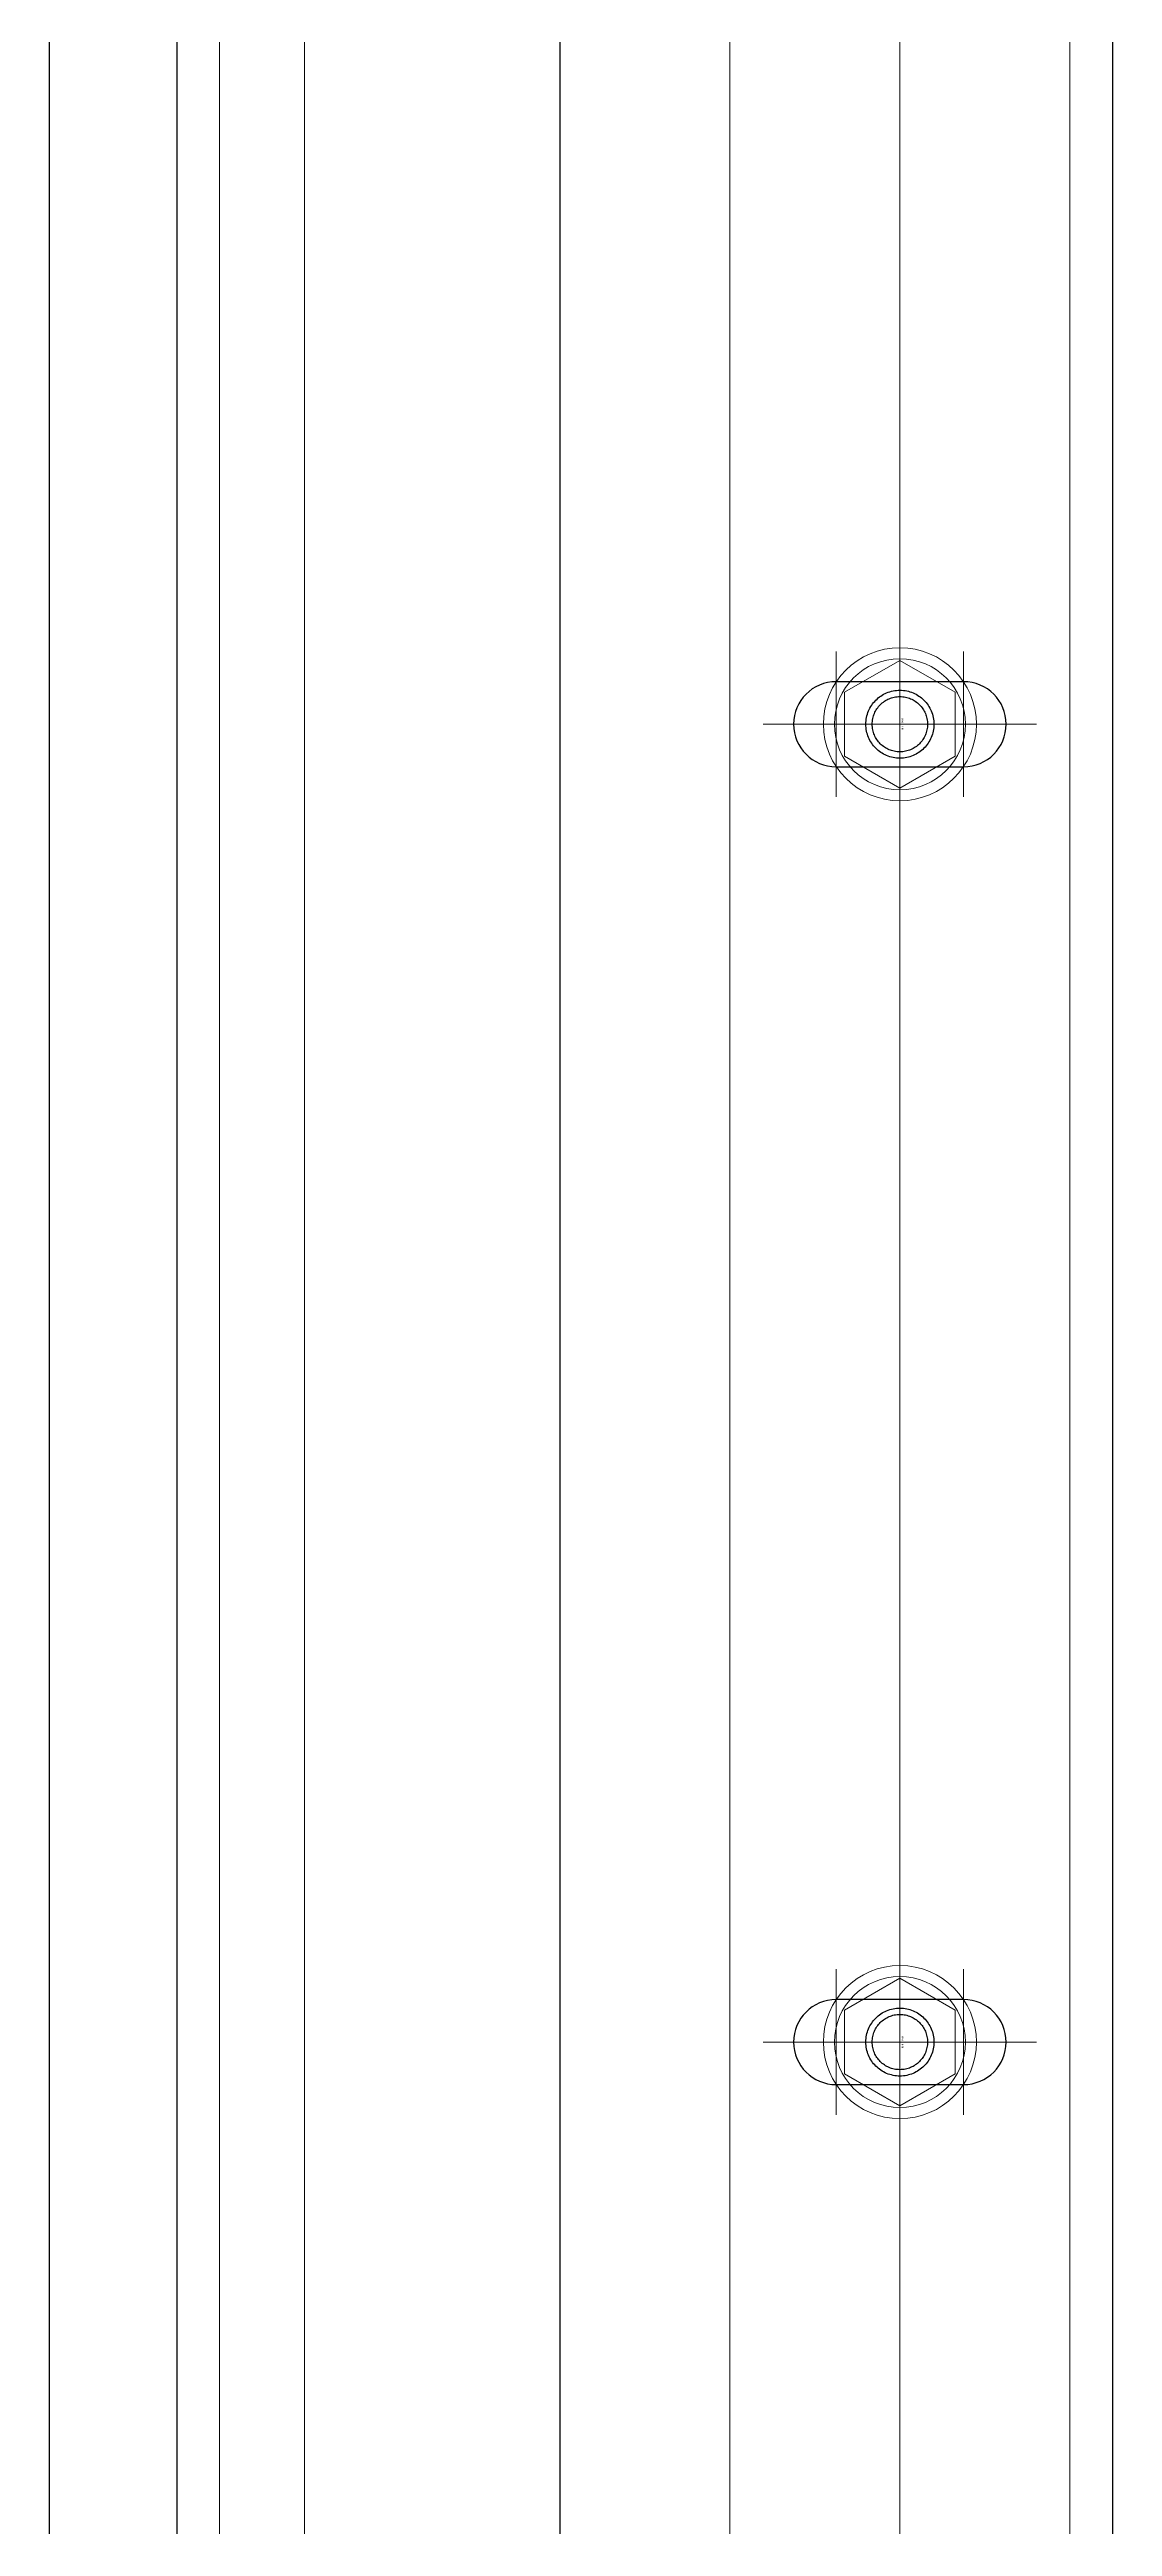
# Model space of a CAD drawing. Units: millimetres at full size. Extents: x -18456 to 18937, y -12290 to 13871.
# Drawn here: x -1146 to -771, y 2728 to 3602 of the extents above; entities that cross this region are included whole.
import ezdxf
from ezdxf.enums import TextEntityAlignment as Align

# ---------------------------------------------------------------- set-up
doc = ezdxf.new("R2010")
doc.units = ezdxf.units.MM
doc.header["$LTSCALE"] = 100
doc.linetypes.add('CHAIN2', pattern=[12, 9, -1, 1, -1])
doc.linetypes.add('DOUBLE_CHAIN2', pattern=[12.8, 9, -1, 0.6, -0.6, 0.6, -1])
for name, color, linetype in [('0-2_0', 2, 'Continuous'), ('0-3_06_PHANTOM', 2, 'DOUBLE_CHAIN2'), ('0-6_10_DRAFT', 1, 'Continuous')]:
    doc.layers.add(name, color=color, linetype=linetype)
doc.layers.add('0-7_05_CENTER', color=2, linetype='CHAIN2', lineweight=18)
doc.layers.add('0-8_04_HIDDEN', color=7, linetype='Continuous', lineweight=18)
doc.styles.add('ＭＳ ゴシック', font='')
doc.styles.get('ＭＳ ゴシック').set_extended_font_data('MS Gothic')

# ---------------------------------------------------------------- blocks, each defined once
blk = doc.blocks.new('A$C7DA730F5_1')
at = {"layer": '0-2_0', "color": 134}
blk.add_lwpolyline([(-959, 30), (959, 30), (960, 29), (960, -29), (959, -30), (-959, -30), (-960, -29), (-960, 29)], close=True, dxfattribs=at)
at = {"layer": '0-7_05_CENTER'}
blk.add_line((1104.54, 0), (-1104.54, 0), dxfattribs=at)
blk = doc.blocks.new('A$C0E021DA9_1')
at = {"layer": '0-2_0'}
blk.add_blockref('A$C7DA730F5_1', (0, 0), dxfattribs=at)
blk = doc.blocks.new('M8Tz_1_1')
at = {"layer": '0-3_06_PHANTOM', "color": 7}
for radius in [4, 3.25]:
    blk.add_circle((0, 0), radius, dxfattribs=at)
at = {"layer": '0-7_05_CENTER'}
for p, q in [((0, -6.92), (0, 6.92)), ((6.92, 0), (-6.92, 0))]:
    blk.add_line(p, q, dxfattribs=at)
blk = doc.blocks.new('A$C2C7538EA_1_1')
at = {"layer": '0-7_05_CENTER'}
blk.add_line((1120.26, 0), (-1120.26, 0), dxfattribs=at)
at = {"layer": '0-8_04_HIDDEN'}
for p, q in [((-952.5, 20), (952.5, 20)), ((-952.5, -20), (952.5, -20))]:
    blk.add_line(p, q, dxfattribs=at)
at = {"layer": '0-2_0'}
for p in [(-775, 0), (-620, 0)]:
    blk.add_blockref('M8Tz_1_1', p, dxfattribs=at)
blk = doc.blocks.new('A$C17963C12_1_1')
at = {"layer": '0-2_0', "color": 134}
for p, q in [((-780, 7.5), (-780, -7.5)), ((-770, -7.5), (-770, 7.5)), ((-625, 7.5), (-625, -7.5)), ((-615, -7.5), (-615, 7.5))]:
    blk.add_line(p, q, dxfattribs=at)
blk.add_lwpolyline([(-952.5, 85), (952.5, 85), (952.5, -20), (947.5, -25), (-947.5, -25), (-952.5, -20)], close=True, dxfattribs=at)
for centre, start, end in [((-775, 7.5), 0, 180), ((-620, 7.5), 0, 180), ((-775, -7.5), 180, 0), ((-620, -7.5), 180, 0)]:
    blk.add_arc(centre, 5, start, end, dxfattribs=at)
at = {"layer": '0-7_05_CENTER'}
for p, q in [((-775, -16.06), (-775, 16.06)), ((-620, -16.06), (-620, 16.06)), ((-783.56, 7.5), (-766.44, 7.5)), ((-628.56, 7.5), (-611.44, 7.5)), ((-786, 0), (-764, 0)), ((-631, 0), (-609, 0)), ((-783.56, -7.5), (-766.44, -7.5)), ((-628.56, -7.5), (-611.44, -7.5))]:
    blk.add_line(p, q, dxfattribs=at)
at = {"layer": '0-8_04_HIDDEN', "color": 3}
blk.add_line((-952.5, 80), (952.5, 80), dxfattribs=at)
blk = doc.blocks.new('A$C67FD2836_1_1')
at = {"layer": '0-8_04_HIDDEN', "linetype": 'CHAIN2'}
for p, q in [((0, -10.75), (0, 10.75)), ((-10.75, 0), (10.75, 0))]:
    blk.add_line(p, q, dxfattribs=at)
at = {"layer": '0-8_04_HIDDEN'}
blk.add_lwpolyline([(3.75, -6.5), (-3.75, -6.5), (-7.51, 0), (-3.75, 6.5), (3.75, 6.5), (7.51, 0)], close=True, dxfattribs=at)
for radius in [9, 7.7]:
    blk.add_circle((0, 0), radius, dxfattribs=at)
at = {"layer": '0-6_10_DRAFT', "style": 'ＭＳ ゴシック', "width": 1.9}
blk.add_text('BT-M8', height=0.22, dxfattribs=at).set_placement((-0.69, -0.48), align=Align.BOTTOM_LEFT)
blk = doc.blocks.new('A$C663D1D81_1')
at = {"layer": '0-2_0'}
for name, p in [('A$C17963C12_1_1', (0, 0)), ('A$C2C7538EA_1_1', (0, 0)), ('A$C67FD2836_1_1', (-775, 0)), ('A$C67FD2836_1_1', (-620, 0))]:
    blk.add_blockref(name, p, dxfattribs=at)
blk = doc.blocks.new('A$C3EAE771B_1')
at = {"layer": '0-2_0', "rotation": 180}
blk.add_blockref('A$C663D1D81_1', (-1075, 150), dxfattribs=at)
at = {"layer": '0-2_0'}
blk.add_blockref('A$C0E021DA9_1', (-1075, 80), dxfattribs=at)

msp = doc.modelspace()

# ---------------------------------------------------------------- block references
at = {"layer": '0-2_0', "xscale": 3, "yscale": 3, "rotation": 270}
msp.add_blockref('A$C3EAE771B_1', (-1295.8, 1999), dxfattribs=at)

doc.saveas('drawing.dxf')
